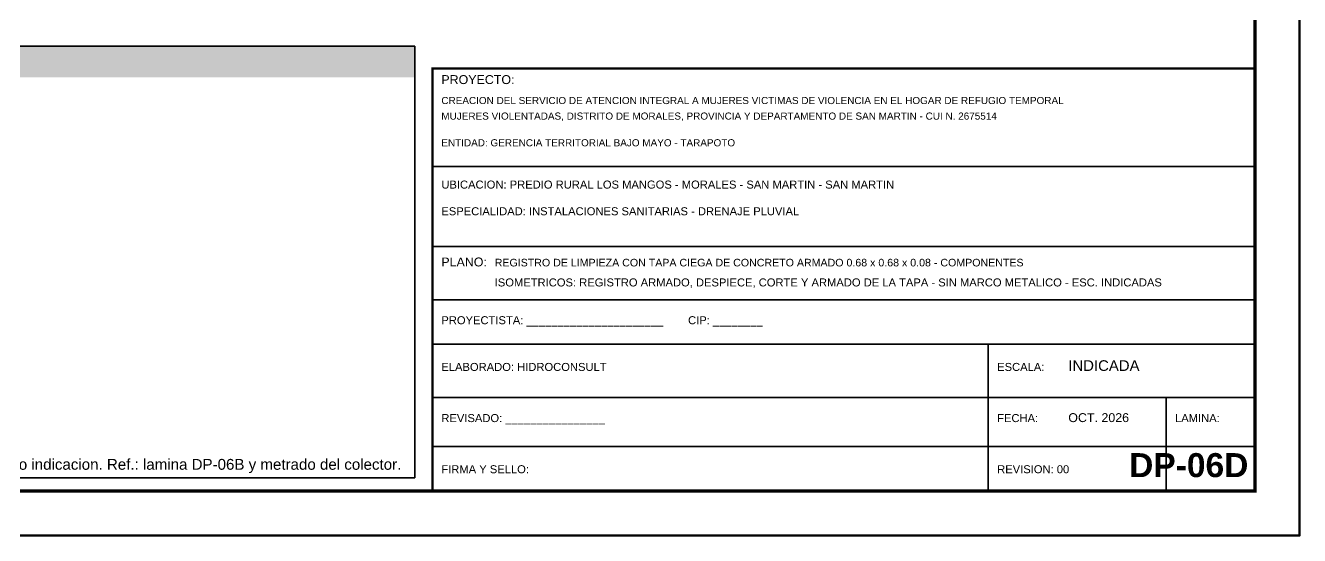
# Model space of a CAD drawing. Header units: metres. Extents: x 0 to 8.41, y 0 to 5.94.
# Drawn here: x 5.545 to 8.41, y 0 to 1.147 of the extents above; entities that cross this region are included whole.
import ezdxf
from ezdxf.enums import TextEntityAlignment as Align

# ---------------------------------------------------------------- set-up
doc = ezdxf.new("R2010")
doc.units = ezdxf.units.M
doc.header["$LTSCALE"] = 0.25
for name, color, linetype, lineweight in [('MARCO', 7, 'CONTINUOUS', 50), ('PANEL-FONDO', 5, 'CONTINUOUS', 13), ('ROTULO', 7, 'CONTINUOUS', 35), ('TITULOS', 160, 'CONTINUOUS', 35)]:
    doc.layers.add(name, color=color, linetype=linetype, lineweight=lineweight)
doc.layers.add('PANEL', color=5, linetype='CONTINUOUS', lineweight=35, true_color=0x1f4e79)
doc.layers.add('ROTULO-TEXTO', color=7, linetype='CONTINUOUS')
doc.layers.add('TEXTOS', color=7, linetype='CONTINUOUS')
doc.styles.get("Standard").update_dxf_attribs({"font": 'arial.ttf'})
doc.styles.add('TITULOS', font='arialbd.ttf')

msp = doc.modelspace()

# ---------------------------------------------------------------- linework, layer by layer
at = {"layer": 'MARCO'}
msp.add_lwpolyline([(0, 0), (8.41, 0), (8.41, 5.94), (0, 5.94)], close=True, dxfattribs=at)
at = {"layer": 'MARCO', "const_width": 0.008}
msp.add_lwpolyline([(0.25, 0.1), (8.31, 0.1), (8.31, 5.84), (0.25, 5.84)], close=True, dxfattribs=at)
at = {"layer": 'PANEL'}
msp.add_lwpolyline([(4.04, 0.13), (6.42, 0.13), (6.42, 1.1), (4.04, 1.1)], close=True, dxfattribs=at)
at = {"layer": 'PANEL-FONDO', "true_color": 0x1f4e79}
msp.add_solid([(4.04, 1.03), (6.42, 1.03), (4.04, 1.1), (6.42, 1.1)], dxfattribs=at)
at = {"layer": 'ROTULO'}
for p, q in [((6.46, 0.83), (8.31, 0.83)), ((6.46, 0.65), (8.31, 0.65)), ((6.46, 0.53), (8.31, 0.53)), ((6.46, 0.43), (8.31, 0.43)), ((7.71, 0.43), (7.71, 0.1)), ((6.46, 0.31), (8.31, 0.31)), ((8.11, 0.31), (8.11, 0.1)), ((6.46, 0.2), (8.31, 0.2))]:
    msp.add_line(p, q, dxfattribs=at)
at = {"layer": 'ROTULO', "const_width": 0.005}
msp.add_lwpolyline([(6.46, 0.1), (8.31, 0.1), (8.31, 1.05), (6.46, 1.05)], close=True, dxfattribs=at)

# ---------------------------------------------------------------- texts
at = {"layer": 'ROTULO-TEXTO'}
for s, height, p in [('PROYECTO:', 0.02, (6.48, 1.015)), ('CREACION DEL SERVICIO DE ATENCION INTEGRAL A MUJERES VICTIMAS DE VIOLENCIA EN EL HOGAR DE REFUGIO TEMPORAL', 0.016, (6.48, 0.97)), ('MUJERES VIOLENTADAS, DISTRITO DE MORALES, PROVINCIA Y DEPARTAMENTO DE SAN MARTIN - CUI N. 2675514', 0.016, (6.48, 0.935)), ('ENTIDAD: GERENCIA TERRITORIAL BAJO MAYO - TARAPOTO', 0.016, (6.48, 0.875)), ('UBICACION: PREDIO RURAL LOS MANGOS - MORALES - SAN MARTIN - SAN MARTIN', 0.018, (6.48, 0.78)), ('ESPECIALIDAD: INSTALACIONES SANITARIAS - DRENAJE PLUVIAL', 0.018, (6.48, 0.72)), ('PLANO:', 0.02, (6.48, 0.605)), ('REGISTRO DE LIMPIEZA CON TAPA CIEGA DE CONCRETO ARMADO 0.68 x 0.68 x 0.08 - COMPONENTES', 0.017103, (6.6, 0.605)), ('ISOMETRICOS: REGISTRO ARMADO, DESPIECE, CORTE Y ARMADO DE LA TAPA - SIN MARCO METALICO - ESC. INDICADAS', 0.018, (6.6, 0.56)), ('PROYECTISTA: ______________________        CIP: ________', 0.018, (6.48, 0.475)), ('ELABORADO: HIDROCONSULT', 0.018, (6.48, 0.37)), ('ESCALA:', 0.018, (7.73, 0.37)), ('INDICADA', 0.024, (7.89, 0.37)), ('REVISADO: ________________', 0.018, (6.48, 0.255)), ('FECHA:', 0.018, (7.73, 0.255)), ('OCT. 2026', 0.02, (7.89, 0.255)), ('LAMINA:', 0.018, (8.13, 0.255)), ('FIRMA Y SELLO:', 0.018, (6.48, 0.14)), ('REVISION: 00', 0.018, (7.73, 0.14))]:
    msp.add_text(s, height=height, dxfattribs=at).set_placement(p)
at = {"layer": 'TEXTOS'}
msp.add_text('Medidas en metros salvo indicacion. Ref.: lamina DP-06B y metrado del colector.', height=0.0243, dxfattribs=at).set_placement((6.39, 0.16), align=Align.MIDDLE_RIGHT)
at = {"layer": 'TITULOS', "style": 'TITULOS'}
msp.add_text('DP-06D', height=0.054, dxfattribs=at).set_placement((8.295, 0.115), align=Align.BOTTOM_RIGHT)

doc.saveas('drawing.dxf')
